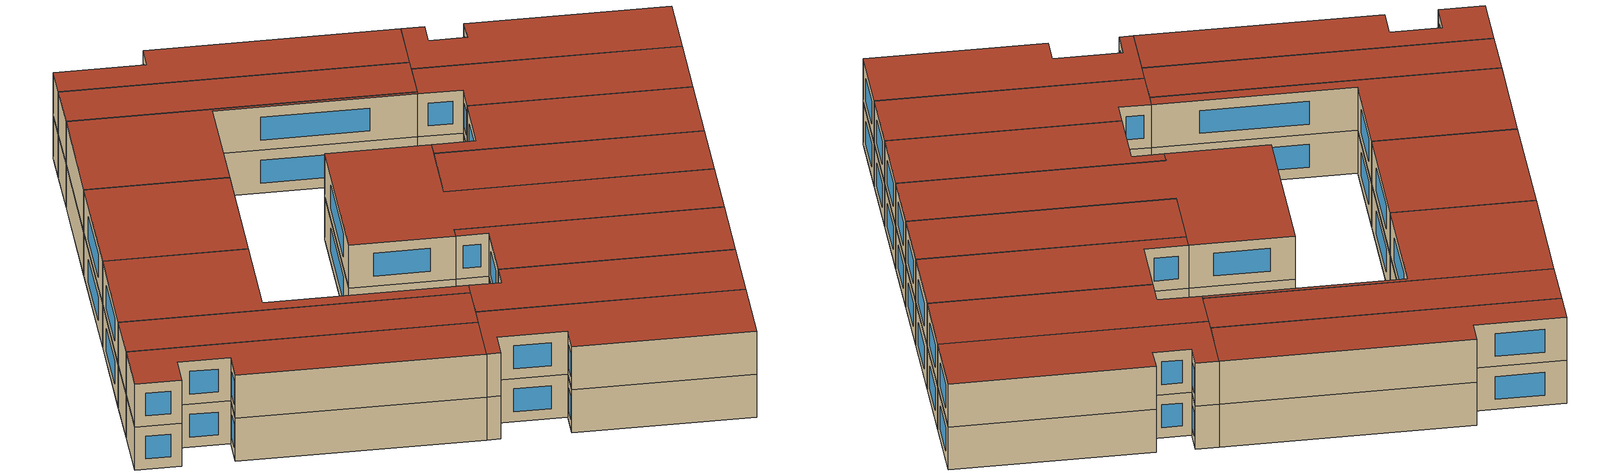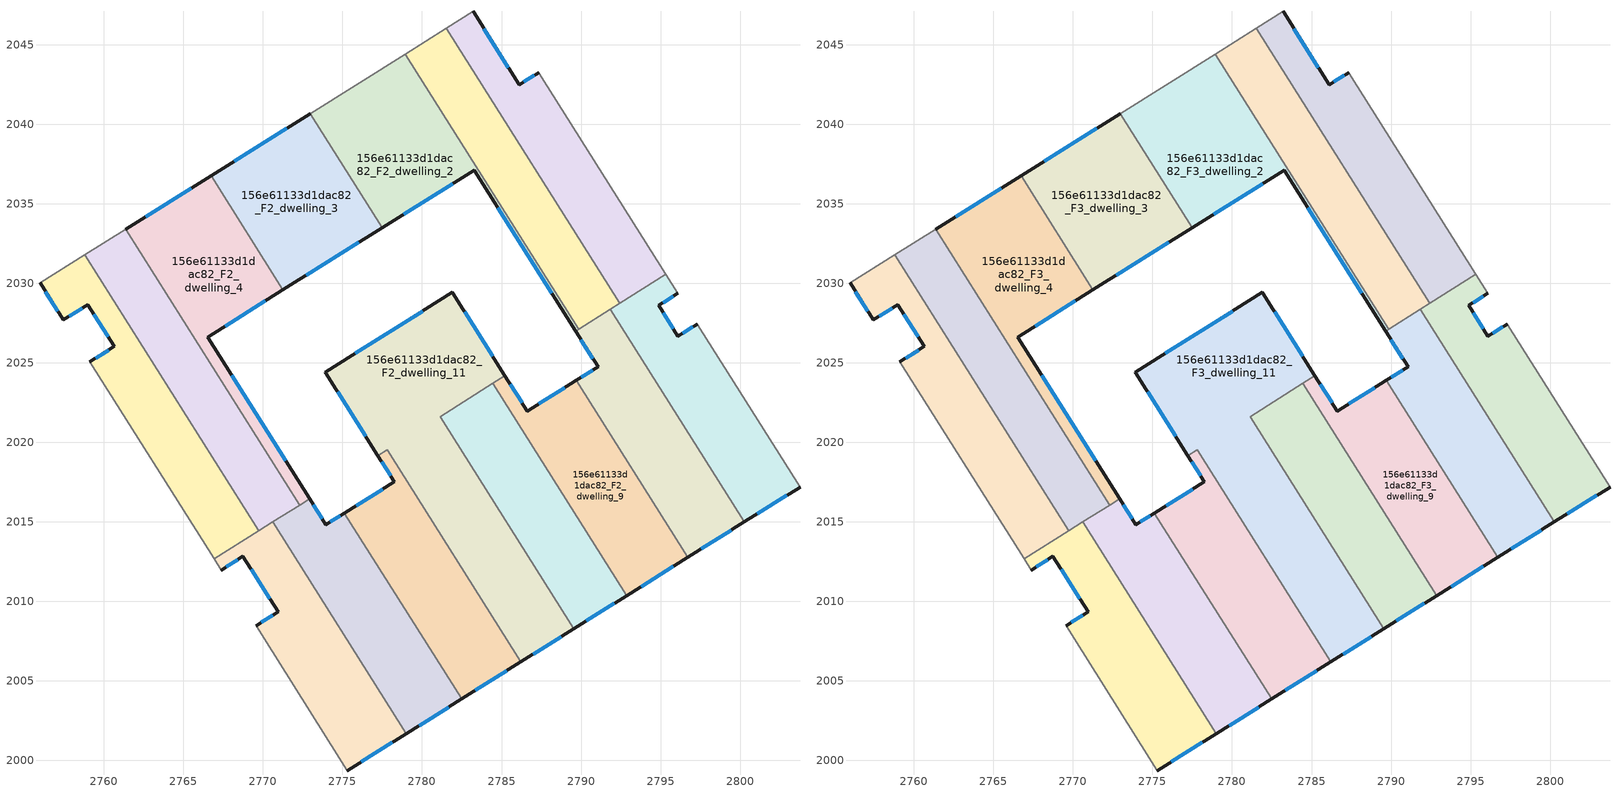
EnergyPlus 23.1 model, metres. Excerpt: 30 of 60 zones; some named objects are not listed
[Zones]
156e61133d1dac82_F2_dwelling_0
 floor to 156e61133d1dac82_F1_dwelling_0 (EU_floor_Construction): 2787.34,2043.25 2795.34,2030.56 2792.43,2028.73 2781.53,2046.03 2783.22,2047.09 2786.11,2042.48 z6
 wall outside (EU_wall_Construction): 2787.34,2043.25 2786.11,2042.48 2783.22,2047.09 z6:9
 wall adiabatic (EU_wall_Construction): 2795.34,2030.56 2787.34,2043.25 / 2783.22,2047.09 2781.53,2046.03 z6:9
 wall to 156e61133d1dac82_F2_dwelling_1 (EU_wall_Construction): 2781.53,2046.03 2792.43,2028.73 z6:9
 wall to 156e61133d1dac82_F2_dwelling_7 (EU_wall_Construction): 2792.43,2028.73 2795.34,2030.56 z6:9
 window (EU_Window_Construction): 2785.43,2043.56 2783.9,2046 / 2787.05,2043.07 2786.4,2042.66 z6.7:8.3
156e61133d1dac82_F2_dwelling_1
 floor to 156e61133d1dac82_F1_dwelling_1 (EU_floor_Construction): 2781.53,2046.03 2792.43,2028.73 2789.84,2027.1 2778.94,2044.41 z6
 wall to 156e61133d1dac82_F2_dwelling_2 (EU_wall_Construction): 2778.94,2044.41 2789.84,2027.1 z6:9
 wall adiabatic (EU_wall_Construction): 2781.53,2046.03 2778.94,2044.41 z6:9
 wall to 156e61133d1dac82_F2_dwelling_8 (EU_wall_Construction): 2789.84,2027.1 2791.84,2028.36 z6:9
 wall to 156e61133d1dac82_F2_dwelling_7 (EU_wall_Construction): 2791.84,2028.36 2792.43,2028.73 z6:9
156e61133d1dac82_F2_dwelling_10
 floor to 156e61133d1dac82_F1_dwelling_10 (EU_floor_Construction): 2784.46,2023.71 2792.87,2010.37 2789.54,2008.28 2781.14,2021.62 z6
 wall outside (EU_wall_Construction): 2789.54,2008.28 2792.87,2010.37 z6:9
 wall to 156e61133d1dac82_F2_dwelling_11 (EU_wall_Construction): 2784.46,2023.71 2781.14,2021.62 2789.54,2008.28 z6:9
 wall to 156e61133d1dac82_F2_dwelling_9 (EU_wall_Construction): 2792.87,2010.37 2784.46,2023.71 z6:9
 window (EU_Window_Construction): 2790.32,2008.77 2792.09,2009.88 z6.7:8.3
156e61133d1dac82_F2_dwelling_11
 floor to 156e61133d1dac82_F1_dwelling_11 (EU_floor_Construction): 2785.22,2024.19 2781.14,2021.62 2789.54,2008.28 2786.21,2006.19 2777.81,2019.52 2777.23,2019.16 2773.91,2024.42 2781.91,2029.43 z6
 wall outside (EU_wall_Construction): 2786.21,2006.19 2789.54,2008.28 / 2785.22,2024.19 2781.91,2029.43 2773.91,2024.42 2777.23,2019.16 z6:9
 wall to 156e61133d1dac82_F2_dwelling_12 (EU_wall_Construction): 2777.23,2019.16 2777.81,2019.52 2786.21,2006.19 z6:9
 wall to 156e61133d1dac82_F2_dwelling_9 (EU_wall_Construction): 2784.46,2023.71 2785.22,2024.19 z6:9
 window (EU_Window_Construction): 2786.99,2006.68 2788.76,2007.79 / 2774.69,2023.19 2776.45,2020.39 / 2780.03,2028.25 2775.79,2025.6 / 2784.44,2025.42 2782.69,2028.2 z6.7:8.3
156e61133d1dac82_F2_dwelling_12
 floor to 156e61133d1dac82_F1_dwelling_12 (EU_floor_Construction): 2778.27,2017.52 2777.23,2019.16 2777.81,2019.52 2786.21,2006.19 2782.49,2003.86 2775.12,2015.55 z6
 wall outside (EU_wall_Construction): 2782.49,2003.86 2786.21,2006.19 / 2777.23,2019.16 2778.27,2017.52 2775.12,2015.55 z6:9
 wall to 156e61133d1dac82_F2_dwelling_13 (EU_wall_Construction): 2775.12,2015.55 2782.49,2003.86 z6:9
 window (EU_Window_Construction): 2783.36,2004.41 2785.34,2005.65 / 2777.53,2017.06 2775.86,2016.02 / 2777.48,2018.77 2778.02,2017.9 z6.7:8.3
156e61133d1dac82_F2_dwelling_13
 floor to 156e61133d1dac82_F1_dwelling_13 (EU_floor_Construction): 2775.12,2015.55 2782.49,2003.86 2779.01,2001.68 2770.63,2014.99 2772.93,2016.45 2773.96,2014.82 z6
 wall outside (EU_wall_Construction): 2779.01,2001.68 2782.49,2003.86 / 2775.12,2015.55 2773.96,2014.82 2772.93,2016.45 z6:9
 wall to 156e61133d1dac82_F2_dwelling_14 (EU_wall_Construction): 2770.63,2014.99 2779.01,2001.68 z6:9
 wall to 156e61133d1dac82_F2_dwelling_5 (EU_wall_Construction): 2772.31,2016.06 2770.63,2014.99 z6:9
 wall to 156e61133d1dac82_F2_dwelling_4 (EU_wall_Construction): 2772.93,2016.45 2772.31,2016.06 z6:9
 window (EU_Window_Construction): 2779.83,2002.2 2781.67,2003.35 / 2773.72,2015.21 2773.17,2016.07 / 2774.85,2015.38 2774.23,2015 z6.7:8.3
156e61133d1dac82_F2_dwelling_14
 floor to 156e61133d1dac82_F1_dwelling_14 (EU_floor_Construction): 2770.63,2014.99 2779.01,2001.68 2775.31,1999.37 2769.57,2008.47 2770.95,2009.34 2768.75,2012.83 2767.37,2011.97 2766.93,2012.67 z6
 wall outside (EU_wall_Construction): 2775.31,1999.37 2779.01,2001.68 / 2767.37,2011.97 2768.75,2012.83 2770.95,2009.34 2769.57,2008.47 z6:9
 wall adiabatic (EU_wall_Construction): 2769.57,2008.47 2775.31,1999.37 / 2766.93,2012.67 2767.37,2011.97 z6:9
 wall to 156e61133d1dac82_F2_dwelling_6 (EU_wall_Construction): 2769.74,2014.43 2766.93,2012.67 z6:9
 wall to 156e61133d1dac82_F2_dwelling_5 (EU_wall_Construction): 2770.63,2014.99 2769.74,2014.43 z6:9
 window (EU_Window_Construction): 2776.18,1999.91 2778.14,2001.14 / 2770.63,2009.13 2769.9,2008.67 / 2769.26,2012.01 2770.43,2010.16 / 2767.69,2012.17 2768.42,2012.63 z6.7:8.3
156e61133d1dac82_F2_dwelling_2
 floor to 156e61133d1dac82_F1_dwelling_2 (EU_floor_Construction): 2783.28,2037.11 2777.49,2033.49 2772.97,2040.67 2778.94,2044.41 2789.84,2027.1 2789.65,2026.98 z6
 wall outside (EU_wall_Construction): 2777.49,2033.49 2783.28,2037.11 2789.65,2026.98 z6:9
 wall to 156e61133d1dac82_F2_dwelling_3 (EU_wall_Construction): 2772.97,2040.67 2777.49,2033.49 z6:9
 wall adiabatic (EU_wall_Construction): 2778.94,2044.41 2772.97,2040.67 z6:9
 wall to 156e61133d1dac82_F2_dwelling_8 (EU_wall_Construction): 2789.65,2026.98 2789.84,2027.1 z6:9
 window (EU_Window_Construction): 2784.78,2034.73 2788.16,2029.36 / 2778.85,2034.34 2781.92,2036.26 z6.7:8.3
156e61133d1dac82_F2_dwelling_3
 floor to 156e61133d1dac82_F1_dwelling_3 (EU_floor_Construction): 2772.97,2040.67 2777.49,2033.49 2771.26,2029.58 2766.74,2036.76 z6
 wall outside (EU_wall_Construction): 2772.97,2040.67 2766.74,2036.76 / 2771.26,2029.58 2777.49,2033.49 z6:9
 wall to 156e61133d1dac82_F2_dwelling_4 (EU_wall_Construction): 2766.74,2036.76 2771.26,2029.58 z6:9
 window (EU_Window_Construction): 2771.51,2039.75 2768.2,2037.68 / 2772.72,2030.5 2776.03,2032.57 z6.7:8.3
156e61133d1dac82_F2_dwelling_4
 floor to 156e61133d1dac82_F1_dwelling_4 (EU_floor_Construction): 2766.74,2036.76 2771.26,2029.58 2766.53,2026.62 2772.93,2016.45 2772.31,2016.06 2761.38,2033.41 z6
 wall outside (EU_wall_Construction): 2772.93,2016.45 2766.53,2026.62 2771.26,2029.58 / 2766.74,2036.76 2761.38,2033.41 z6:9
 wall to 156e61133d1dac82_F2_dwelling_5 (EU_wall_Construction): 2761.38,2033.41 2772.31,2016.06 z6:9
 window (EU_Window_Construction): 2771.43,2018.84 2768.03,2024.23 / 2765.48,2035.97 2762.64,2034.19 / 2767.64,2027.31 2770.15,2028.89 z6.7:8.3
156e61133d1dac82_F2_dwelling_5
 floor to 156e61133d1dac82_F1_dwelling_5 (EU_floor_Construction): 2761.38,2033.41 2772.31,2016.06 2769.74,2014.43 2758.8,2031.79 z6
 wall to 156e61133d1dac82_F2_dwelling_6 (EU_wall_Construction): 2758.8,2031.79 2769.74,2014.43 z6:9
 wall adiabatic (EU_wall_Construction): 2761.38,2033.41 2758.8,2031.79 z6:9
156e61133d1dac82_F2_dwelling_6
 floor to 156e61133d1dac82_F1_dwelling_6 (EU_floor_Construction): 2760.66,2026.03 2758.99,2028.66 2757.45,2027.7 2755.98,2030.02 2758.8,2031.79 2769.74,2014.43 2766.93,2012.67 2759.12,2025.06 z6
 wall outside (EU_wall_Construction): 2755.98,2030.02 2757.45,2027.7 2758.99,2028.66 2760.66,2026.03 2759.12,2025.06 z6:9
 wall adiabatic (EU_wall_Construction): 2758.8,2031.79 2755.98,2030.02 / 2759.12,2025.06 2766.93,2012.67 z6:9
 window (EU_Window_Construction): 2756.33,2029.48 2757.11,2028.24 / 2760.29,2025.8 2759.48,2025.29 / 2759.38,2028.04 2760.26,2026.65 / 2757.81,2027.92 2758.63,2028.43 z6.7:8.3
156e61133d1dac82_F2_dwelling_7
 floor to 156e61133d1dac82_F1_dwelling_7 (EU_floor_Construction): 2797.3,2027.44 2803.76,2017.19 2800.27,2015 2791.84,2028.36 2795.34,2030.56 2796.09,2029.37 2794.88,2028.61 2796.09,2026.68 z6
 wall outside (EU_wall_Construction): 2797.3,2027.44 2796.09,2026.68 2794.88,2028.61 2796.09,2029.37 / 2800.27,2015 2803.76,2017.19 z6:9
 wall adiabatic (EU_wall_Construction): 2803.76,2017.19 2797.3,2027.44 / 2796.09,2029.37 2795.34,2030.56 z6:9
 wall to 156e61133d1dac82_F2_dwelling_8 (EU_wall_Construction): 2791.84,2028.36 2800.27,2015 z6:9
 window (EU_Window_Construction): 2795.81,2027.13 2795.16,2028.15 / 2797.02,2027.26 2796.38,2026.85 / 2801.09,2015.51 2802.94,2016.68 / 2795.16,2028.79 2795.81,2029.19 z6.7:8.3
156e61133d1dac82_F2_dwelling_8
 floor to 156e61133d1dac82_F1_dwelling_8 (EU_floor_Construction): 2791.84,2028.36 2800.27,2015 2796.71,2012.77 2789.71,2023.89 2791.07,2024.74 2789.65,2026.98 z6
 wall outside (EU_wall_Construction): 2796.71,2012.77 2800.27,2015 / 2789.65,2026.98 2791.07,2024.74 2789.71,2023.89 z6:9
 wall to 156e61133d1dac82_F2_dwelling_9 (EU_wall_Construction): 2789.71,2023.89 2796.71,2012.77 z6:9
 window (EU_Window_Construction): 2797.55,2013.3 2799.43,2014.48 / 2790.75,2024.54 2790.03,2024.09 / 2789.99,2026.46 2790.73,2025.27 z6.7:8.3
156e61133d1dac82_F2_dwelling_9
 floor to 156e61133d1dac82_F1_dwelling_9 (EU_floor_Construction): 2789.71,2023.89 2796.71,2012.77 2792.87,2010.37 2784.46,2023.71 2785.22,2024.19 2786.62,2021.96 z6
 wall outside (EU_wall_Construction): 2792.87,2010.37 2796.71,2012.77 / 2789.71,2023.89 2786.62,2021.96 2785.22,2024.19 z6:9
 window (EU_Window_Construction): 2793.77,2010.93 2795.81,2012.21 / 2786.29,2022.48 2785.55,2023.66 / 2788.98,2023.44 2787.34,2022.42 z6.7:8.3
156e61133d1dac82_F3_dwelling_0
 floor to 156e61133d1dac82_F2_dwelling_0 (EU_floor_Construction): 2787.34,2043.25 2795.34,2030.56 2792.43,2028.73 2781.53,2046.03 2783.22,2047.09 2786.11,2042.48 z9
 wall outside (EU_wall_Construction): 2787.34,2043.25 2786.11,2042.48 2783.22,2047.09 z9:12
 wall adiabatic (EU_wall_Construction): 2795.34,2030.56 2787.34,2043.25 / 2783.22,2047.09 2781.53,2046.03 z9:12
 wall to 156e61133d1dac82_F3_dwelling_1 (EU_wall_Construction): 2781.53,2046.03 2792.43,2028.73 z9:12
 wall to 156e61133d1dac82_F3_dwelling_7 (EU_wall_Construction): 2792.43,2028.73 2795.34,2030.56 z9:12
 window (EU_Window_Construction): 2785.43,2043.56 2783.9,2046 / 2787.05,2043.07 2786.4,2042.66 z9.7:11.3
 roof outside (EU_roof_Construction): 2795.34,2030.56 2787.34,2043.25 2786.11,2042.48 2783.22,2047.09 2781.53,2046.03 2792.43,2028.73 z12
156e61133d1dac82_F3_dwelling_1
 floor to 156e61133d1dac82_F2_dwelling_1 (EU_floor_Construction): 2781.53,2046.03 2792.43,2028.73 2789.84,2027.1 2778.94,2044.41 z9
 wall to 156e61133d1dac82_F3_dwelling_2 (EU_wall_Construction): 2778.94,2044.41 2789.84,2027.1 z9:12
 wall adiabatic (EU_wall_Construction): 2781.53,2046.03 2778.94,2044.41 z9:12
 wall to 156e61133d1dac82_F3_dwelling_8 (EU_wall_Construction): 2789.84,2027.1 2791.84,2028.36 z9:12
 wall to 156e61133d1dac82_F3_dwelling_7 (EU_wall_Construction): 2791.84,2028.36 2792.43,2028.73 z9:12
 roof outside (EU_roof_Construction): 2792.43,2028.73 2781.53,2046.03 2778.94,2044.41 2789.84,2027.1 z12
156e61133d1dac82_F3_dwelling_10
 floor to 156e61133d1dac82_F2_dwelling_10 (EU_floor_Construction): 2784.46,2023.71 2792.87,2010.37 2789.54,2008.28 2781.14,2021.62 z9
 wall outside (EU_wall_Construction): 2789.54,2008.28 2792.87,2010.37 z9:12
 wall to 156e61133d1dac82_F3_dwelling_11 (EU_wall_Construction): 2784.46,2023.71 2781.14,2021.62 2789.54,2008.28 z9:12
 wall to 156e61133d1dac82_F3_dwelling_9 (EU_wall_Construction): 2792.87,2010.37 2784.46,2023.71 z9:12
 window (EU_Window_Construction): 2790.32,2008.77 2792.09,2009.88 z9.7:11.3
 roof outside (EU_roof_Construction): 2792.87,2010.37 2784.46,2023.71 2781.14,2021.62 2789.54,2008.28 z12
156e61133d1dac82_F3_dwelling_11
 floor to 156e61133d1dac82_F2_dwelling_11 (EU_floor_Construction): 2785.22,2024.19 2781.14,2021.62 2789.54,2008.28 2786.21,2006.19 2777.81,2019.52 2777.23,2019.16 2773.91,2024.42 2781.91,2029.43 z9
 wall outside (EU_wall_Construction): 2786.21,2006.19 2789.54,2008.28 / 2785.22,2024.19 2781.91,2029.43 2773.91,2024.42 2777.23,2019.16 z9:12
 wall to 156e61133d1dac82_F3_dwelling_12 (EU_wall_Construction): 2777.23,2019.16 2777.81,2019.52 2786.21,2006.19 z9:12
 wall to 156e61133d1dac82_F3_dwelling_9 (EU_wall_Construction): 2784.46,2023.71 2785.22,2024.19 z9:12
 window (EU_Window_Construction): 2786.99,2006.68 2788.76,2007.79 / 2774.69,2023.19 2776.45,2020.39 / 2780.03,2028.25 2775.79,2025.6 / 2784.44,2025.42 2782.69,2028.2 z9.7:11.3
 roof outside (EU_roof_Construction): 2789.54,2008.28 2781.14,2021.62 2785.22,2024.19 2781.91,2029.43 2773.91,2024.42 2777.23,2019.16 2777.81,2019.52 2786.21,2006.19 z12
156e61133d1dac82_F3_dwelling_12
 floor to 156e61133d1dac82_F2_dwelling_12 (EU_floor_Construction): 2778.27,2017.52 2777.23,2019.16 2777.81,2019.52 2786.21,2006.19 2782.49,2003.86 2775.12,2015.55 z9
 wall outside (EU_wall_Construction): 2782.49,2003.86 2786.21,2006.19 / 2777.23,2019.16 2778.27,2017.52 2775.12,2015.55 z9:12
 wall to 156e61133d1dac82_F3_dwelling_13 (EU_wall_Construction): 2775.12,2015.55 2782.49,2003.86 z9:12
 window (EU_Window_Construction): 2783.36,2004.41 2785.34,2005.65 / 2777.53,2017.06 2775.86,2016.02 / 2777.48,2018.77 2778.02,2017.9 z9.7:11.3
 roof outside (EU_roof_Construction): 2786.21,2006.19 2777.81,2019.52 2777.23,2019.16 2778.27,2017.52 2775.12,2015.55 2782.49,2003.86 z12
156e61133d1dac82_F3_dwelling_13
 floor to 156e61133d1dac82_F2_dwelling_13 (EU_floor_Construction): 2775.12,2015.55 2782.49,2003.86 2779.01,2001.68 2770.63,2014.99 2772.93,2016.45 2773.96,2014.82 z9
 wall outside (EU_wall_Construction): 2779.01,2001.68 2782.49,2003.86 / 2775.12,2015.55 2773.96,2014.82 2772.93,2016.45 z9:12
 wall to 156e61133d1dac82_F3_dwelling_14 (EU_wall_Construction): 2770.63,2014.99 2779.01,2001.68 z9:12
 wall to 156e61133d1dac82_F3_dwelling_5 (EU_wall_Construction): 2772.31,2016.06 2770.63,2014.99 z9:12
 wall to 156e61133d1dac82_F3_dwelling_4 (EU_wall_Construction): 2772.93,2016.45 2772.31,2016.06 z9:12
 window (EU_Window_Construction): 2779.83,2002.2 2781.67,2003.35 / 2773.72,2015.21 2773.17,2016.07 / 2774.85,2015.38 2774.23,2015 z9.7:11.3
 roof outside (EU_roof_Construction): 2782.49,2003.86 2775.12,2015.55 2773.96,2014.82 2772.93,2016.45 2770.63,2014.99 2779.01,2001.68 z12
156e61133d1dac82_F3_dwelling_14
 floor to 156e61133d1dac82_F2_dwelling_14 (EU_floor_Construction): 2770.63,2014.99 2779.01,2001.68 2775.31,1999.37 2769.57,2008.47 2770.95,2009.34 2768.75,2012.83 2767.37,2011.97 2766.93,2012.67 z9
 wall outside (EU_wall_Construction): 2775.31,1999.37 2779.01,2001.68 / 2767.37,2011.97 2768.75,2012.83 2770.95,2009.34 2769.57,2008.47 z9:12
 wall adiabatic (EU_wall_Construction): 2769.57,2008.47 2775.31,1999.37 / 2766.93,2012.67 2767.37,2011.97 z9:12
 wall to 156e61133d1dac82_F3_dwelling_6 (EU_wall_Construction): 2769.74,2014.43 2766.93,2012.67 z9:12
 wall to 156e61133d1dac82_F3_dwelling_5 (EU_wall_Construction): 2770.63,2014.99 2769.74,2014.43 z9:12
 window (EU_Window_Construction): 2776.18,1999.91 2778.14,2001.14 / 2770.63,2009.13 2769.9,2008.67 / 2769.26,2012.01 2770.43,2010.16 / 2767.69,2012.17 2768.42,2012.63 z9.7:11.3
 roof outside (EU_roof_Construction): 2779.01,2001.68 2770.63,2014.99 2766.93,2012.67 2767.37,2011.97 2768.75,2012.83 2770.95,2009.34 2769.57,2008.47 2775.31,1999.37 z12
156e61133d1dac82_F3_dwelling_2
 floor to 156e61133d1dac82_F2_dwelling_2 (EU_floor_Construction): 2783.28,2037.11 2777.49,2033.49 2772.97,2040.67 2778.94,2044.41 2789.84,2027.1 2789.65,2026.98 z9
 wall outside (EU_wall_Construction): 2777.49,2033.49 2783.28,2037.11 2789.65,2026.98 z9:12
 wall to 156e61133d1dac82_F3_dwelling_3 (EU_wall_Construction): 2772.97,2040.67 2777.49,2033.49 z9:12
 wall adiabatic (EU_wall_Construction): 2778.94,2044.41 2772.97,2040.67 z9:12
 wall to 156e61133d1dac82_F3_dwelling_8 (EU_wall_Construction): 2789.65,2026.98 2789.84,2027.1 z9:12
 window (EU_Window_Construction): 2784.78,2034.73 2788.16,2029.36 / 2778.85,2034.34 2781.92,2036.26 z9.7:11.3
 roof outside (EU_roof_Construction): 2789.84,2027.1 2778.94,2044.41 2772.97,2040.67 2777.49,2033.49 2783.28,2037.11 2789.65,2026.98 z12
156e61133d1dac82_F3_dwelling_3
 floor to 156e61133d1dac82_F2_dwelling_3 (EU_floor_Construction): 2772.97,2040.67 2777.49,2033.49 2771.26,2029.58 2766.74,2036.76 z9
 wall outside (EU_wall_Construction): 2772.97,2040.67 2766.74,2036.76 / 2771.26,2029.58 2777.49,2033.49 z9:12
 wall to 156e61133d1dac82_F3_dwelling_4 (EU_wall_Construction): 2766.74,2036.76 2771.26,2029.58 z9:12
 window (EU_Window_Construction): 2771.51,2039.75 2768.2,2037.68 / 2772.72,2030.5 2776.03,2032.57 z9.7:11.3
 roof outside (EU_roof_Construction): 2777.49,2033.49 2772.97,2040.67 2766.74,2036.76 2771.26,2029.58 z12
156e61133d1dac82_F3_dwelling_4
 floor to 156e61133d1dac82_F2_dwelling_4 (EU_floor_Construction): 2766.74,2036.76 2771.26,2029.58 2766.53,2026.62 2772.93,2016.45 2772.31,2016.06 2761.38,2033.41 z9
 wall outside (EU_wall_Construction): 2772.93,2016.45 2766.53,2026.62 2771.26,2029.58 / 2766.74,2036.76 2761.38,2033.41 z9:12
 wall to 156e61133d1dac82_F3_dwelling_5 (EU_wall_Construction): 2761.38,2033.41 2772.31,2016.06 z9:12
 window (EU_Window_Construction): 2771.43,2018.84 2768.03,2024.23 / 2765.48,2035.97 2762.64,2034.19 / 2767.64,2027.31 2770.15,2028.89 z9.7:11.3
 roof outside (EU_roof_Construction): 2772.93,2016.45 2766.53,2026.62 2771.26,2029.58 2766.74,2036.76 2761.38,2033.41 2772.31,2016.06 z12
156e61133d1dac82_F3_dwelling_5
 floor to 156e61133d1dac82_F2_dwelling_5 (EU_floor_Construction): 2761.38,2033.41 2772.31,2016.06 2769.74,2014.43 2758.8,2031.79 z9
 wall to 156e61133d1dac82_F3_dwelling_6 (EU_wall_Construction): 2758.8,2031.79 2769.74,2014.43 z9:12
 wall adiabatic (EU_wall_Construction): 2761.38,2033.41 2758.8,2031.79 z9:12
 roof outside (EU_roof_Construction): 2772.31,2016.06 2761.38,2033.41 2758.8,2031.79 2769.74,2014.43 z12
156e61133d1dac82_F3_dwelling_6
 floor to 156e61133d1dac82_F2_dwelling_6 (EU_floor_Construction): 2760.66,2026.03 2758.99,2028.66 2757.45,2027.7 2755.98,2030.02 2758.8,2031.79 2769.74,2014.43 2766.93,2012.67 2759.12,2025.06 z9
 wall outside (EU_wall_Construction): 2755.98,2030.02 2757.45,2027.7 2758.99,2028.66 2760.66,2026.03 2759.12,2025.06 z9:12
 wall adiabatic (EU_wall_Construction): 2758.8,2031.79 2755.98,2030.02 / 2759.12,2025.06 2766.93,2012.67 z9:12
 window (EU_Window_Construction): 2756.33,2029.48 2757.11,2028.24 / 2760.29,2025.8 2759.48,2025.29 / 2759.38,2028.04 2760.26,2026.65 / 2757.81,2027.92 2758.63,2028.43 z9.7:11.3
 roof outside (EU_roof_Construction): 2769.74,2014.43 2758.8,2031.79 2755.98,2030.02 2757.45,2027.7 2758.99,2028.66 2760.66,2026.03 2759.12,2025.06 2766.93,2012.67 z12
156e61133d1dac82_F3_dwelling_7
 floor to 156e61133d1dac82_F2_dwelling_7 (EU_floor_Construction): 2797.3,2027.44 2803.76,2017.19 2800.27,2015 2791.84,2028.36 2795.34,2030.56 2796.09,2029.37 2794.88,2028.61 2796.09,2026.68 z9
 wall outside (EU_wall_Construction): 2797.3,2027.44 2796.09,2026.68 2794.88,2028.61 2796.09,2029.37 / 2800.27,2015 2803.76,2017.19 z9:12
 wall adiabatic (EU_wall_Construction): 2803.76,2017.19 2797.3,2027.44 / 2796.09,2029.37 2795.34,2030.56 z9:12
 wall to 156e61133d1dac82_F3_dwelling_8 (EU_wall_Construction): 2791.84,2028.36 2800.27,2015 z9:12
 window (EU_Window_Construction): 2795.81,2027.13 2795.16,2028.15 / 2797.02,2027.26 2796.38,2026.85 / 2801.09,2015.51 2802.94,2016.68 / 2795.16,2028.79 2795.81,2029.19 z9.7:11.3
 roof outside (EU_roof_Construction): 2803.76,2017.19 2797.3,2027.44 2796.09,2026.68 2794.88,2028.61 2796.09,2029.37 2795.34,2030.56 2791.84,2028.36 2800.27,2015 z12
156e61133d1dac82_F3_dwelling_8
 floor to 156e61133d1dac82_F2_dwelling_8 (EU_floor_Construction): 2791.84,2028.36 2800.27,2015 2796.71,2012.77 2789.71,2023.89 2791.07,2024.74 2789.65,2026.98 z9
 wall outside (EU_wall_Construction): 2796.71,2012.77 2800.27,2015 / 2789.65,2026.98 2791.07,2024.74 2789.71,2023.89 z9:12
 wall to 156e61133d1dac82_F3_dwelling_9 (EU_wall_Construction): 2789.71,2023.89 2796.71,2012.77 z9:12
 window (EU_Window_Construction): 2797.55,2013.3 2799.43,2014.48 / 2790.75,2024.54 2790.03,2024.09 / 2789.99,2026.46 2790.73,2025.27 z9.7:11.3
 roof outside (EU_roof_Construction): 2800.27,2015 2791.84,2028.36 2789.65,2026.98 2791.07,2024.74 2789.71,2023.89 2796.71,2012.77 z12
156e61133d1dac82_F3_dwelling_9
 floor to 156e61133d1dac82_F2_dwelling_9 (EU_floor_Construction): 2789.71,2023.89 2796.71,2012.77 2792.87,2010.37 2784.46,2023.71 2785.22,2024.19 2786.62,2021.96 z9
 wall outside (EU_wall_Construction): 2792.87,2010.37 2796.71,2012.77 / 2789.71,2023.89 2786.62,2021.96 2785.22,2024.19 z9:12
 window (EU_Window_Construction): 2793.77,2010.93 2795.81,2012.21 / 2786.29,2022.48 2785.55,2023.66 / 2788.98,2023.44 2787.34,2022.42 z9.7:11.3
 roof outside (EU_roof_Construction): 2796.71,2012.77 2789.71,2023.89 2786.62,2021.96 2785.22,2024.19 2784.46,2023.71 2792.87,2010.37 z12
[Building]
EU S2 Campaign: North Axis=0; Terrain=City; Solar Distribution=FullExterior
[Site:Location]
Budapest.Ferenc.Liszt.Intl.AP: Latitude=47.437; Longitude=19.256; Time Zone=1; Elevation=185
[SizingPeriod:WeatherFileDays]
AnnualSizingPeriod: Begin Month=1; Begin Day of Month=1; End Month=12; End Day of Month=31; Day of Week for Start Day=Monday; Use Weather File Daylight Saving Period=No; Use Weather File Rain and Snow Indicators=No
[MATERIAL]
EU_InternalMass_Material: Roughness=MediumRough; Thickness=0.1; Conductivity=1; Density=1800; Specific Heat=900; Thermal Absorptance=0.9; Solar Absorptance=0.7; Visible Absorptance=0.7
[MATERIAL:NOMASS] Roughness=MediumRough; Thermal Absorptance=0.9; Solar Absorptance=0.7; Visible Absorptance=0.7
Name | Thermal Resistance
EU_wall_NoMass | 0.832559
EU_roof_NoMass | 1.39638
EU_floor_NoMass | 0.872794
[WINDOWMATERIAL:SIMPLEGLAZINGSYSTEM]
EU_Window_SimpleGlazing: UFactor=2.79869; Solar Heat Gain Coefficient=0.75; Visible Transmittance=0.75
[CONSTRUCTION]
EU_wall_Construction: EU_wall_NoMass
EU_roof_Construction: EU_roof_NoMass
EU_floor_Construction: EU_floor_NoMass
EU_Window_Construction: EU_Window_SimpleGlazing
EU_InternalMass_Construction: EU_InternalMass_Material
[ZONE] Type=1; Multiplier=1; Ceiling Height=autocalculate; Floor Area=autocalculate; Part of Total Floor Area=Yes
Name | Volume
156e61133d1dac82_F2_dwelling_0; 156e61133d1dac82_F3_dwelling_0 | 187.268
156e61133d1dac82_F2_dwelling_1; 156e61133d1dac82_F3_dwelling_1 | 187.263
156e61133d1dac82_F2_dwelling_10; 156e61133d1dac82_F3_dwelling_10; 156e61133d1dac82_F2_dwelling_7; 156e61133d1dac82_F3_dwelling_7 | 185.83
156e61133d1dac82_F2_dwelling_11; 156e61133d1dac82_F3_dwelling_11 | 361.555
156e61133d1dac82_F2_dwelling_12; 156e61133d1dac82_F3_dwelling_12 | 185.864
156e61133d1dac82_F2_dwelling_13; 156e61133d1dac82_F3_dwelling_13 | 185.829
156e61133d1dac82_F2_dwelling_14; 156e61133d1dac82_F3_dwelling_14 | 185.849
156e61133d1dac82_F2_dwelling_2; 156e61133d1dac82_F3_dwelling_2 | 187.303
156e61133d1dac82_F2_dwelling_3; 156e61133d1dac82_F3_dwelling_3 | 187.276
156e61133d1dac82_F2_dwelling_4; 156e61133d1dac82_F3_dwelling_4 | 187.245
156e61133d1dac82_F2_dwelling_5; 156e61133d1dac82_F3_dwelling_5 | 187.286
156e61133d1dac82_F2_dwelling_6; 156e61133d1dac82_F3_dwelling_6 | 187.288
156e61133d1dac82_F2_dwelling_8; 156e61133d1dac82_F3_dwelling_8 | 185.856
156e61133d1dac82_F2_dwelling_9; 156e61133d1dac82_F3_dwelling_9 | 185.841
[INTERNALMASS] Construction=EU_InternalMass_Construction
Name | Zone or ZoneList | Surface Area
156e61133d1dac82_F2_dwelling_0_EU_InternalMass | 156e61133d1dac82_F2_dwelling_0 | 62.4225
156e61133d1dac82_F2_dwelling_1_EU_InternalMass | 156e61133d1dac82_F2_dwelling_1 | 62.4211
156e61133d1dac82_F2_dwelling_2_EU_InternalMass | 156e61133d1dac82_F2_dwelling_2 | 62.4341
156e61133d1dac82_F2_dwelling_3_EU_InternalMass | 156e61133d1dac82_F2_dwelling_3 | 62.4254
156e61133d1dac82_F2_dwelling_4_EU_InternalMass | 156e61133d1dac82_F2_dwelling_4 | 62.4147
156e61133d1dac82_F2_dwelling_5_EU_InternalMass | 156e61133d1dac82_F2_dwelling_5 | 62.4287
156e61133d1dac82_F2_dwelling_6_EU_InternalMass | 156e61133d1dac82_F2_dwelling_6 | 62.4295
156e61133d1dac82_F2_dwelling_7_EU_InternalMass | 156e61133d1dac82_F2_dwelling_7 | 61.9433
156e61133d1dac82_F2_dwelling_8_EU_InternalMass | 156e61133d1dac82_F2_dwelling_8 | 61.9522
156e61133d1dac82_F2_dwelling_9_EU_InternalMass | 156e61133d1dac82_F2_dwelling_9 | 61.9474
156e61133d1dac82_F2_dwelling_10_EU_InternalMass | 156e61133d1dac82_F2_dwelling_10 | 61.943
156e61133d1dac82_F2_dwelling_11_EU_InternalMass | 156e61133d1dac82_F2_dwelling_11 | 120.52
156e61133d1dac82_F2_dwelling_12_EU_InternalMass | 156e61133d1dac82_F2_dwelling_12 | 61.9547
156e61133d1dac82_F2_dwelling_13_EU_InternalMass | 156e61133d1dac82_F2_dwelling_13 | 61.943
156e61133d1dac82_F2_dwelling_14_EU_InternalMass | 156e61133d1dac82_F2_dwelling_14 | 61.9497
156e61133d1dac82_F3_dwelling_0_EU_InternalMass | 156e61133d1dac82_F3_dwelling_0 | 62.4225
156e61133d1dac82_F3_dwelling_1_EU_InternalMass | 156e61133d1dac82_F3_dwelling_1 | 62.4211
156e61133d1dac82_F3_dwelling_2_EU_InternalMass | 156e61133d1dac82_F3_dwelling_2 | 62.4341
156e61133d1dac82_F3_dwelling_3_EU_InternalMass | 156e61133d1dac82_F3_dwelling_3 | 62.4254
156e61133d1dac82_F3_dwelling_4_EU_InternalMass | 156e61133d1dac82_F3_dwelling_4 | 62.4147
156e61133d1dac82_F3_dwelling_5_EU_InternalMass | 156e61133d1dac82_F3_dwelling_5 | 62.4287
156e61133d1dac82_F3_dwelling_6_EU_InternalMass | 156e61133d1dac82_F3_dwelling_6 | 62.4295
156e61133d1dac82_F3_dwelling_7_EU_InternalMass | 156e61133d1dac82_F3_dwelling_7 | 61.9433
156e61133d1dac82_F3_dwelling_8_EU_InternalMass | 156e61133d1dac82_F3_dwelling_8 | 61.9522
156e61133d1dac82_F3_dwelling_9_EU_InternalMass | 156e61133d1dac82_F3_dwelling_9 | 61.9474
156e61133d1dac82_F3_dwelling_10_EU_InternalMass | 156e61133d1dac82_F3_dwelling_10 | 61.943
156e61133d1dac82_F3_dwelling_11_EU_InternalMass | 156e61133d1dac82_F3_dwelling_11 | 120.52
156e61133d1dac82_F3_dwelling_12_EU_InternalMass | 156e61133d1dac82_F3_dwelling_12 | 61.9547
156e61133d1dac82_F3_dwelling_13_EU_InternalMass | 156e61133d1dac82_F3_dwelling_13 | 61.943
156e61133d1dac82_F3_dwelling_14_EU_InternalMass | 156e61133d1dac82_F3_dwelling_14 | 61.9497
[OTHEREQUIPMENT] Fuel Type=Electricity; Design Level Calculation Method=Watts/Area; Power per Zone Floor Area=1; Fraction Latent=0; Fraction Radiant=0; Fraction Lost=0; Carbon Dioxide Generation Rate=0; EndUse Subcategory=EU_Step8_InternalGains
Name | Zone or ZoneList or Space or SpaceList | Schedule
EU_Step8_InternalGain_156e61133d1dac82_F2_dwelling_0_f000 | 156e61133d1dac82_F2_dwelling_0 | EU_Step8_GainSchedule_156e61133d1dac82_F2_dwelling_0_f000
EU_Step8_InternalGain_156e61133d1dac82_F2_dwelling_1_f000 | 156e61133d1dac82_F2_dwelling_1 | EU_Step8_GainSchedule_156e61133d1dac82_F2_dwelling_1_f000
EU_Step8_InternalGain_156e61133d1dac82_F2_dwelling_2_f000 | 156e61133d1dac82_F2_dwelling_2 | EU_Step8_GainSchedule_156e61133d1dac82_F2_dwelling_2_f000
EU_Step8_InternalGain_156e61133d1dac82_F2_dwelling_3_f000 | 156e61133d1dac82_F2_dwelling_3 | EU_Step8_GainSchedule_156e61133d1dac82_F2_dwelling_3_f000
EU_Step8_InternalGain_156e61133d1dac82_F2_dwelling_4_f000 | 156e61133d1dac82_F2_dwelling_4 | EU_Step8_GainSchedule_156e61133d1dac82_F2_dwelling_4_f000
EU_Step8_InternalGain_156e61133d1dac82_F2_dwelling_5_f000 | 156e61133d1dac82_F2_dwelling_5 | EU_Step8_GainSchedule_156e61133d1dac82_F2_dwelling_5_f000
EU_Step8_InternalGain_156e61133d1dac82_F2_dwelling_6_f000 | 156e61133d1dac82_F2_dwelling_6 | EU_Step8_GainSchedule_156e61133d1dac82_F2_dwelling_6_f000
EU_Step8_InternalGain_156e61133d1dac82_F2_dwelling_7_f000 | 156e61133d1dac82_F2_dwelling_7 | EU_Step8_GainSchedule_156e61133d1dac82_F2_dwelling_7_f000
EU_Step8_InternalGain_156e61133d1dac82_F2_dwelling_8_f000 | 156e61133d1dac82_F2_dwelling_8 | EU_Step8_GainSchedule_156e61133d1dac82_F2_dwelling_8_f000
EU_Step8_InternalGain_156e61133d1dac82_F2_dwelling_9_f000 | 156e61133d1dac82_F2_dwelling_9 | EU_Step8_GainSchedule_156e61133d1dac82_F2_dwelling_9_f000
EU_Step8_InternalGain_156e61133d1dac82_F2_dwelling_10_f000 | 156e61133d1dac82_F2_dwelling_10 | EU_Step8_GainSchedule_156e61133d1dac82_F2_dwelling_10_f000
EU_Step8_InternalGain_156e61133d1dac82_F2_dwelling_11_f000 | 156e61133d1dac82_F2_dwelling_11 | EU_Step8_GainSchedule_156e61133d1dac82_F2_dwelling_11_f000
EU_Step8_InternalGain_156e61133d1dac82_F2_dwelling_12_f000 | 156e61133d1dac82_F2_dwelling_12 | EU_Step8_GainSchedule_156e61133d1dac82_F2_dwelling_12_f000
EU_Step8_InternalGain_156e61133d1dac82_F2_dwelling_13_f000 | 156e61133d1dac82_F2_dwelling_13 | EU_Step8_GainSchedule_156e61133d1dac82_F2_dwelling_13_f000
EU_Step8_InternalGain_156e61133d1dac82_F2_dwelling_14_f000 | 156e61133d1dac82_F2_dwelling_14 | EU_Step8_GainSchedule_156e61133d1dac82_F2_dwelling_14_f000
EU_Step8_InternalGain_156e61133d1dac82_F3_dwelling_0_f000 | 156e61133d1dac82_F3_dwelling_0 | EU_Step8_GainSchedule_156e61133d1dac82_F3_dwelling_0_f000
EU_Step8_InternalGain_156e61133d1dac82_F3_dwelling_1_f000 | 156e61133d1dac82_F3_dwelling_1 | EU_Step8_GainSchedule_156e61133d1dac82_F3_dwelling_1_f000
EU_Step8_InternalGain_156e61133d1dac82_F3_dwelling_2_f000 | 156e61133d1dac82_F3_dwelling_2 | EU_Step8_GainSchedule_156e61133d1dac82_F3_dwelling_2_f000
EU_Step8_InternalGain_156e61133d1dac82_F3_dwelling_3_f000 | 156e61133d1dac82_F3_dwelling_3 | EU_Step8_GainSchedule_156e61133d1dac82_F3_dwelling_3_f000
EU_Step8_InternalGain_156e61133d1dac82_F3_dwelling_4_f000 | 156e61133d1dac82_F3_dwelling_4 | EU_Step8_GainSchedule_156e61133d1dac82_F3_dwelling_4_f000
EU_Step8_InternalGain_156e61133d1dac82_F3_dwelling_5_f000 | 156e61133d1dac82_F3_dwelling_5 | EU_Step8_GainSchedule_156e61133d1dac82_F3_dwelling_5_f000
EU_Step8_InternalGain_156e61133d1dac82_F3_dwelling_6_f000 | 156e61133d1dac82_F3_dwelling_6 | EU_Step8_GainSchedule_156e61133d1dac82_F3_dwelling_6_f000
EU_Step8_InternalGain_156e61133d1dac82_F3_dwelling_7_f000 | 156e61133d1dac82_F3_dwelling_7 | EU_Step8_GainSchedule_156e61133d1dac82_F3_dwelling_7_f000
EU_Step8_InternalGain_156e61133d1dac82_F3_dwelling_8_f000 | 156e61133d1dac82_F3_dwelling_8 | EU_Step8_GainSchedule_156e61133d1dac82_F3_dwelling_8_f000
EU_Step8_InternalGain_156e61133d1dac82_F3_dwelling_9_f000 | 156e61133d1dac82_F3_dwelling_9 | EU_Step8_GainSchedule_156e61133d1dac82_F3_dwelling_9_f000
EU_Step8_InternalGain_156e61133d1dac82_F3_dwelling_10_f000 | 156e61133d1dac82_F3_dwelling_10 | EU_Step8_GainSchedule_156e61133d1dac82_F3_dwelling_10_f000
EU_Step8_InternalGain_156e61133d1dac82_F3_dwelling_11_f000 | 156e61133d1dac82_F3_dwelling_11 | EU_Step8_GainSchedule_156e61133d1dac82_F3_dwelling_11_f000
EU_Step8_InternalGain_156e61133d1dac82_F3_dwelling_12_f000 | 156e61133d1dac82_F3_dwelling_12 | EU_Step8_GainSchedule_156e61133d1dac82_F3_dwelling_12_f000
EU_Step8_InternalGain_156e61133d1dac82_F3_dwelling_13_f000 | 156e61133d1dac82_F3_dwelling_13 | EU_Step8_GainSchedule_156e61133d1dac82_F3_dwelling_13_f000
EU_Step8_InternalGain_156e61133d1dac82_F3_dwelling_14_f000 | 156e61133d1dac82_F3_dwelling_14 | EU_Step8_GainSchedule_156e61133d1dac82_F3_dwelling_14_f000
[ZONEVENTILATION:DESIGNFLOWRATE] Schedule=EU_AlwaysOn; Design Flow Rate Calculation Method=AirChanges/Hour; Air Changes per Hour=0.475469; Ventilation Type=Natural; Fan Pressure Rise=0; Fan Total Efficiency=1; Constant Term Coefficient=1; Temperature Term Coefficient=0; Velocity Term Coefficient=0; Velocity Squared Term Coefficient=0; Minimum Indoor Temperature=-100; Maximum Indoor Temperature=100; Delta Temperature=-100; Minimum Outdoor Temperature=-100; Maximum Outdoor Temperature=100; Maximum Wind Speed=40
Name | Zone or ZoneList or Space or SpaceList
EU_ConstantAir_156e61133d1dac82_F2_dwelling_0 | 156e61133d1dac82_F2_dwelling_0
EU_ConstantAir_156e61133d1dac82_F2_dwelling_1 | 156e61133d1dac82_F2_dwelling_1
EU_ConstantAir_156e61133d1dac82_F2_dwelling_2 | 156e61133d1dac82_F2_dwelling_2
EU_ConstantAir_156e61133d1dac82_F2_dwelling_3 | 156e61133d1dac82_F2_dwelling_3
EU_ConstantAir_156e61133d1dac82_F2_dwelling_4 | 156e61133d1dac82_F2_dwelling_4
EU_ConstantAir_156e61133d1dac82_F2_dwelling_5 | 156e61133d1dac82_F2_dwelling_5
EU_ConstantAir_156e61133d1dac82_F2_dwelling_6 | 156e61133d1dac82_F2_dwelling_6
EU_ConstantAir_156e61133d1dac82_F2_dwelling_7 | 156e61133d1dac82_F2_dwelling_7
EU_ConstantAir_156e61133d1dac82_F2_dwelling_8 | 156e61133d1dac82_F2_dwelling_8
EU_ConstantAir_156e61133d1dac82_F2_dwelling_9 | 156e61133d1dac82_F2_dwelling_9
EU_ConstantAir_156e61133d1dac82_F2_dwelling_10 | 156e61133d1dac82_F2_dwelling_10
EU_ConstantAir_156e61133d1dac82_F2_dwelling_11 | 156e61133d1dac82_F2_dwelling_11
EU_ConstantAir_156e61133d1dac82_F2_dwelling_12 | 156e61133d1dac82_F2_dwelling_12
EU_ConstantAir_156e61133d1dac82_F2_dwelling_13 | 156e61133d1dac82_F2_dwelling_13
EU_ConstantAir_156e61133d1dac82_F2_dwelling_14 | 156e61133d1dac82_F2_dwelling_14
EU_ConstantAir_156e61133d1dac82_F3_dwelling_0 | 156e61133d1dac82_F3_dwelling_0
EU_ConstantAir_156e61133d1dac82_F3_dwelling_1 | 156e61133d1dac82_F3_dwelling_1
EU_ConstantAir_156e61133d1dac82_F3_dwelling_2 | 156e61133d1dac82_F3_dwelling_2
EU_ConstantAir_156e61133d1dac82_F3_dwelling_3 | 156e61133d1dac82_F3_dwelling_3
EU_ConstantAir_156e61133d1dac82_F3_dwelling_4 | 156e61133d1dac82_F3_dwelling_4
EU_ConstantAir_156e61133d1dac82_F3_dwelling_5 | 156e61133d1dac82_F3_dwelling_5
EU_ConstantAir_156e61133d1dac82_F3_dwelling_6 | 156e61133d1dac82_F3_dwelling_6
EU_ConstantAir_156e61133d1dac82_F3_dwelling_7 | 156e61133d1dac82_F3_dwelling_7
EU_ConstantAir_156e61133d1dac82_F3_dwelling_8 | 156e61133d1dac82_F3_dwelling_8
EU_ConstantAir_156e61133d1dac82_F3_dwelling_9 | 156e61133d1dac82_F3_dwelling_9
EU_ConstantAir_156e61133d1dac82_F3_dwelling_10 | 156e61133d1dac82_F3_dwelling_10
EU_ConstantAir_156e61133d1dac82_F3_dwelling_11 | 156e61133d1dac82_F3_dwelling_11
EU_ConstantAir_156e61133d1dac82_F3_dwelling_12 | 156e61133d1dac82_F3_dwelling_12
EU_ConstantAir_156e61133d1dac82_F3_dwelling_13 | 156e61133d1dac82_F3_dwelling_13
EU_ConstantAir_156e61133d1dac82_F3_dwelling_14 | 156e61133d1dac82_F3_dwelling_14
[HVACTEMPLATE:THERMOSTAT] Constant Heating Setpoint=20; Constant Cooling Setpoint=50
EU_HeatOnly_156e61133d1dac82_F0_dwelling_0; EU_HeatOnly_156e61133d1dac82_F0_dwelling_1; EU_HeatOnly_156e61133d1dac82_F0_dwelling_2; EU_HeatOnly_156e61133d1dac82_F0_dwelling_3; EU_HeatOnly_156e61133d1dac82_F0_dwelling_4; EU_HeatOnly_156e61133d1dac82_F0_dwelling_5; EU_HeatOnly_156e61133d1dac82_F0_dwelling_6; EU_HeatOnly_156e61133d1dac82_F0_dwelling_7; EU_HeatOnly_156e61133d1dac82_F0_dwelling_8; EU_HeatOnly_156e61133d1dac82_F0_dwelling_9; EU_HeatOnly_156e61133d1dac82_F0_dwelling_10; EU_HeatOnly_156e61133d1dac82_F0_dwelling_11; EU_HeatOnly_156e61133d1dac82_F0_dwelling_12; EU_HeatOnly_156e61133d1dac82_F0_dwelling_13; EU_HeatOnly_156e61133d1dac82_F0_dwelling_14; EU_HeatOnly_156e61133d1dac82_F1_dwelling_0; EU_HeatOnly_156e61133d1dac82_F1_dwelling_1; EU_HeatOnly_156e61133d1dac82_F1_dwelling_2; EU_HeatOnly_156e61133d1dac82_F1_dwelling_3; EU_HeatOnly_156e61133d1dac82_F1_dwelling_4; EU_HeatOnly_156e61133d1dac82_F1_dwelling_5; EU_HeatOnly_156e61133d1dac82_F1_dwelling_6; EU_HeatOnly_156e61133d1dac82_F1_dwelling_7; EU_HeatOnly_156e61133d1dac82_F1_dwelling_8; EU_HeatOnly_156e61133d1dac82_F1_dwelling_9; EU_HeatOnly_156e61133d1dac82_F1_dwelling_10; EU_HeatOnly_156e61133d1dac82_F1_dwelling_11; EU_HeatOnly_156e61133d1dac82_F1_dwelling_12; EU_HeatOnly_156e61133d1dac82_F1_dwelling_13; EU_HeatOnly_156e61133d1dac82_F1_dwelling_14; EU_HeatOnly_156e61133d1dac82_F2_dwelling_0; EU_HeatOnly_156e61133d1dac82_F2_dwelling_1
[HVACTEMPLATE:ZONE:IDEALLOADSAIRSYSTEM] System Availability Schedule=EU_AlwaysOn; Maximum Heating Supply Air Temperature=50; Minimum Cooling Supply Air Temperature=13; Maximum Heating Supply Air Humidity Ratio=0.0156; Minimum Cooling Supply Air Humidity Ratio=0.0077; Heating Limit=NoLimit; Cooling Limit=NoLimit; Heating Availability Schedule=EU_AlwaysOn; Cooling Availability Schedule=EU_CoolingOff; Dehumidification Control Type=ConstantSensibleHeatRatio; Cooling Sensible Heat Ratio=0.7; Dehumidification Setpoint=60; Humidification Control Type=None; Humidification Setpoint=30; Outdoor Air Method=None; Outdoor Air Flow Rate per Person=0.00944; Outdoor Air Flow Rate per Zone Floor Area=0; Outdoor Air Flow Rate per Zone=0; Demand Controlled Ventilation Type=None; Outdoor Air Economizer Type=NoEconomizer; Heat Recovery Type=None; Sensible Heat Recovery Effectiveness=0.7; Latent Heat Recovery Effectiveness=0.65
Name | Template Thermostat
156e61133d1dac82_F2_dwelling_0 | EU_HeatOnly_156e61133d1dac82_F2_dwelling_0
156e61133d1dac82_F2_dwelling_1 | EU_HeatOnly_156e61133d1dac82_F2_dwelling_1
156e61133d1dac82_F2_dwelling_2 | EU_HeatOnly_156e61133d1dac82_F2_dwelling_2
156e61133d1dac82_F2_dwelling_3 | EU_HeatOnly_156e61133d1dac82_F2_dwelling_3
156e61133d1dac82_F2_dwelling_4 | EU_HeatOnly_156e61133d1dac82_F2_dwelling_4
156e61133d1dac82_F2_dwelling_5 | EU_HeatOnly_156e61133d1dac82_F2_dwelling_5
156e61133d1dac82_F2_dwelling_6 | EU_HeatOnly_156e61133d1dac82_F2_dwelling_6
156e61133d1dac82_F2_dwelling_7 | EU_HeatOnly_156e61133d1dac82_F2_dwelling_7
156e61133d1dac82_F2_dwelling_8 | EU_HeatOnly_156e61133d1dac82_F2_dwelling_8
156e61133d1dac82_F2_dwelling_9 | EU_HeatOnly_156e61133d1dac82_F2_dwelling_9
156e61133d1dac82_F2_dwelling_10 | EU_HeatOnly_156e61133d1dac82_F2_dwelling_10
156e61133d1dac82_F2_dwelling_11 | EU_HeatOnly_156e61133d1dac82_F2_dwelling_11
156e61133d1dac82_F2_dwelling_12 | EU_HeatOnly_156e61133d1dac82_F2_dwelling_12
156e61133d1dac82_F2_dwelling_13 | EU_HeatOnly_156e61133d1dac82_F2_dwelling_13
156e61133d1dac82_F2_dwelling_14 | EU_HeatOnly_156e61133d1dac82_F2_dwelling_14
156e61133d1dac82_F3_dwelling_0 | EU_HeatOnly_156e61133d1dac82_F3_dwelling_0
156e61133d1dac82_F3_dwelling_1 | EU_HeatOnly_156e61133d1dac82_F3_dwelling_1
156e61133d1dac82_F3_dwelling_2 | EU_HeatOnly_156e61133d1dac82_F3_dwelling_2
156e61133d1dac82_F3_dwelling_3 | EU_HeatOnly_156e61133d1dac82_F3_dwelling_3
156e61133d1dac82_F3_dwelling_4 | EU_HeatOnly_156e61133d1dac82_F3_dwelling_4
156e61133d1dac82_F3_dwelling_5 | EU_HeatOnly_156e61133d1dac82_F3_dwelling_5
156e61133d1dac82_F3_dwelling_6 | EU_HeatOnly_156e61133d1dac82_F3_dwelling_6
156e61133d1dac82_F3_dwelling_7 | EU_HeatOnly_156e61133d1dac82_F3_dwelling_7
156e61133d1dac82_F3_dwelling_8 | EU_HeatOnly_156e61133d1dac82_F3_dwelling_8
156e61133d1dac82_F3_dwelling_9 | EU_HeatOnly_156e61133d1dac82_F3_dwelling_9
156e61133d1dac82_F3_dwelling_10 | EU_HeatOnly_156e61133d1dac82_F3_dwelling_10
156e61133d1dac82_F3_dwelling_11 | EU_HeatOnly_156e61133d1dac82_F3_dwelling_11
156e61133d1dac82_F3_dwelling_12 | EU_HeatOnly_156e61133d1dac82_F3_dwelling_12
156e61133d1dac82_F3_dwelling_13 | EU_HeatOnly_156e61133d1dac82_F3_dwelling_13
156e61133d1dac82_F3_dwelling_14 | EU_HeatOnly_156e61133d1dac82_F3_dwelling_14
[SIZING:ZONE] Zone Cooling Design Supply Air Temperature Input Method=SupplyAirTemperature; Zone Cooling Design Supply Air Temperature=13; Zone Heating Design Supply Air Temperature Input Method=SupplyAirTemperature; Zone Heating Design Supply Air Temperature=50; Zone Cooling Design Supply Air Humidity Ratio=0.008; Zone Heating Design Supply Air Humidity Ratio=0.008; Cooling Design Air Flow Method=DesignDay; Cooling Design Air Flow Rate=0; Cooling Minimum Air Flow per Zone Floor Area=0.000762; Cooling Minimum Air Flow=0; Cooling Minimum Air Flow Fraction=0.2; Heating Design Air Flow Method=DesignDay; Heating Design Air Flow Rate=0; Heating Maximum Air Flow per Zone Floor Area=0.002032; Heating Maximum Air Flow=0.141576; Heating Maximum Air Flow Fraction=0.3; Account for Dedicated Outdoor Air System=No; Dedicated Outdoor Air System Control Strategy=NeutralSupplyAir; Dedicated Outdoor Air Low Setpoint Temperature for Design=autosize; Dedicated Outdoor Air High Setpoint Temperature for Design=autosize; Zone Load Sizing Method=Sensible Load Only No Latent Load; Zone Latent Cooling Design Supply Air Humidity Ratio Input Method=HumidityRatioDifference; Zone Cooling Design Supply Air Humidity Ratio Difference=0.005; Zone Latent Heating Design Supply Air Humidity Ratio Input Method=HumidityRatioDifference; Zone Humidification Design Supply Air Humidity Ratio Difference=0.005
156e61133d1dac82_F2_dwelling_0; 156e61133d1dac82_F2_dwelling_1; 156e61133d1dac82_F2_dwelling_2; 156e61133d1dac82_F2_dwelling_3; 156e61133d1dac82_F2_dwelling_4; 156e61133d1dac82_F2_dwelling_5; 156e61133d1dac82_F2_dwelling_6; 156e61133d1dac82_F2_dwelling_7; 156e61133d1dac82_F2_dwelling_8; 156e61133d1dac82_F2_dwelling_9; 156e61133d1dac82_F2_dwelling_10; 156e61133d1dac82_F2_dwelling_11; 156e61133d1dac82_F2_dwelling_12; 156e61133d1dac82_F2_dwelling_13; 156e61133d1dac82_F2_dwelling_14; 156e61133d1dac82_F3_dwelling_0; 156e61133d1dac82_F3_dwelling_1; 156e61133d1dac82_F3_dwelling_2; 156e61133d1dac82_F3_dwelling_3; 156e61133d1dac82_F3_dwelling_4; 156e61133d1dac82_F3_dwelling_5; 156e61133d1dac82_F3_dwelling_6; 156e61133d1dac82_F3_dwelling_7; 156e61133d1dac82_F3_dwelling_8; 156e61133d1dac82_F3_dwelling_9; 156e61133d1dac82_F3_dwelling_10; 156e61133d1dac82_F3_dwelling_11; 156e61133d1dac82_F3_dwelling_12; 156e61133d1dac82_F3_dwelling_13; 156e61133d1dac82_F3_dwelling_14
[SCHEDULE:CONSTANT]
Name | Hourly Value
EU_AlwaysOn | 1
EU_CoolingOff | 0
[SCHEDULE:FILE] Column Number=1; Rows to Skip at Top=0; Number of Hours of Data=8760; Column Separator=Comma; Interpolate to Timestep=No; Minutes per Item=60; Adjust Schedule for Daylight Savings=Yes
Name | File
EU_Step8_GainSchedule_156e61133d1dac82_F2_dwelling_0_f000 | ../../schedules/156e61133d1dac82/156e61133d1dac82_F2_dwelling_0_f000_gain.csv
EU_Step8_GainSchedule_156e61133d1dac82_F2_dwelling_1_f000 | ../../schedules/156e61133d1dac82/156e61133d1dac82_F2_dwelling_1_f000_gain.csv
EU_Step8_GainSchedule_156e61133d1dac82_F2_dwelling_2_f000 | ../../schedules/156e61133d1dac82/156e61133d1dac82_F2_dwelling_2_f000_gain.csv
EU_Step8_GainSchedule_156e61133d1dac82_F2_dwelling_3_f000 | ../../schedules/156e61133d1dac82/156e61133d1dac82_F2_dwelling_3_f000_gain.csv
EU_Step8_GainSchedule_156e61133d1dac82_F2_dwelling_4_f000 | ../../schedules/156e61133d1dac82/156e61133d1dac82_F2_dwelling_4_f000_gain.csv
EU_Step8_GainSchedule_156e61133d1dac82_F2_dwelling_5_f000 | ../../schedules/156e61133d1dac82/156e61133d1dac82_F2_dwelling_5_f000_gain.csv
EU_Step8_GainSchedule_156e61133d1dac82_F2_dwelling_6_f000 | ../../schedules/156e61133d1dac82/156e61133d1dac82_F2_dwelling_6_f000_gain.csv
EU_Step8_GainSchedule_156e61133d1dac82_F2_dwelling_7_f000 | ../../schedules/156e61133d1dac82/156e61133d1dac82_F2_dwelling_7_f000_gain.csv
EU_Step8_GainSchedule_156e61133d1dac82_F2_dwelling_8_f000 | ../../schedules/156e61133d1dac82/156e61133d1dac82_F2_dwelling_8_f000_gain.csv
EU_Step8_GainSchedule_156e61133d1dac82_F2_dwelling_9_f000 | ../../schedules/156e61133d1dac82/156e61133d1dac82_F2_dwelling_9_f000_gain.csv
EU_Step8_GainSchedule_156e61133d1dac82_F2_dwelling_10_f000 | ../../schedules/156e61133d1dac82/156e61133d1dac82_F2_dwelling_10_f000_gain.csv
EU_Step8_GainSchedule_156e61133d1dac82_F2_dwelling_11_f000 | ../../schedules/156e61133d1dac82/156e61133d1dac82_F2_dwelling_11_f000_gain.csv
EU_Step8_GainSchedule_156e61133d1dac82_F2_dwelling_12_f000 | ../../schedules/156e61133d1dac82/156e61133d1dac82_F2_dwelling_12_f000_gain.csv
EU_Step8_GainSchedule_156e61133d1dac82_F2_dwelling_13_f000 | ../../schedules/156e61133d1dac82/156e61133d1dac82_F2_dwelling_13_f000_gain.csv
EU_Step8_GainSchedule_156e61133d1dac82_F2_dwelling_14_f000 | ../../schedules/156e61133d1dac82/156e61133d1dac82_F2_dwelling_14_f000_gain.csv
EU_Step8_GainSchedule_156e61133d1dac82_F3_dwelling_0_f000 | ../../schedules/156e61133d1dac82/156e61133d1dac82_F3_dwelling_0_f000_gain.csv
EU_Step8_GainSchedule_156e61133d1dac82_F3_dwelling_1_f000 | ../../schedules/156e61133d1dac82/156e61133d1dac82_F3_dwelling_1_f000_gain.csv
EU_Step8_GainSchedule_156e61133d1dac82_F3_dwelling_2_f000 | ../../schedules/156e61133d1dac82/156e61133d1dac82_F3_dwelling_2_f000_gain.csv
EU_Step8_GainSchedule_156e61133d1dac82_F3_dwelling_3_f000 | ../../schedules/156e61133d1dac82/156e61133d1dac82_F3_dwelling_3_f000_gain.csv
EU_Step8_GainSchedule_156e61133d1dac82_F3_dwelling_4_f000 | ../../schedules/156e61133d1dac82/156e61133d1dac82_F3_dwelling_4_f000_gain.csv
EU_Step8_GainSchedule_156e61133d1dac82_F3_dwelling_5_f000 | ../../schedules/156e61133d1dac82/156e61133d1dac82_F3_dwelling_5_f000_gain.csv
EU_Step8_GainSchedule_156e61133d1dac82_F3_dwelling_6_f000 | ../../schedules/156e61133d1dac82/156e61133d1dac82_F3_dwelling_6_f000_gain.csv
EU_Step8_GainSchedule_156e61133d1dac82_F3_dwelling_7_f000 | ../../schedules/156e61133d1dac82/156e61133d1dac82_F3_dwelling_7_f000_gain.csv
EU_Step8_GainSchedule_156e61133d1dac82_F3_dwelling_8_f000 | ../../schedules/156e61133d1dac82/156e61133d1dac82_F3_dwelling_8_f000_gain.csv
EU_Step8_GainSchedule_156e61133d1dac82_F3_dwelling_9_f000 | ../../schedules/156e61133d1dac82/156e61133d1dac82_F3_dwelling_9_f000_gain.csv
EU_Step8_GainSchedule_156e61133d1dac82_F3_dwelling_10_f000 | ../../schedules/156e61133d1dac82/156e61133d1dac82_F3_dwelling_10_f000_gain.csv
EU_Step8_GainSchedule_156e61133d1dac82_F3_dwelling_11_f000 | ../../schedules/156e61133d1dac82/156e61133d1dac82_F3_dwelling_11_f000_gain.csv
EU_Step8_GainSchedule_156e61133d1dac82_F3_dwelling_12_f000 | ../../schedules/156e61133d1dac82/156e61133d1dac82_F3_dwelling_12_f000_gain.csv
EU_Step8_GainSchedule_156e61133d1dac82_F3_dwelling_13_f000 | ../../schedules/156e61133d1dac82/156e61133d1dac82_F3_dwelling_13_f000_gain.csv
EU_Step8_GainSchedule_156e61133d1dac82_F3_dwelling_14_f000 | ../../schedules/156e61133d1dac82/156e61133d1dac82_F3_dwelling_14_f000_gain.csv
